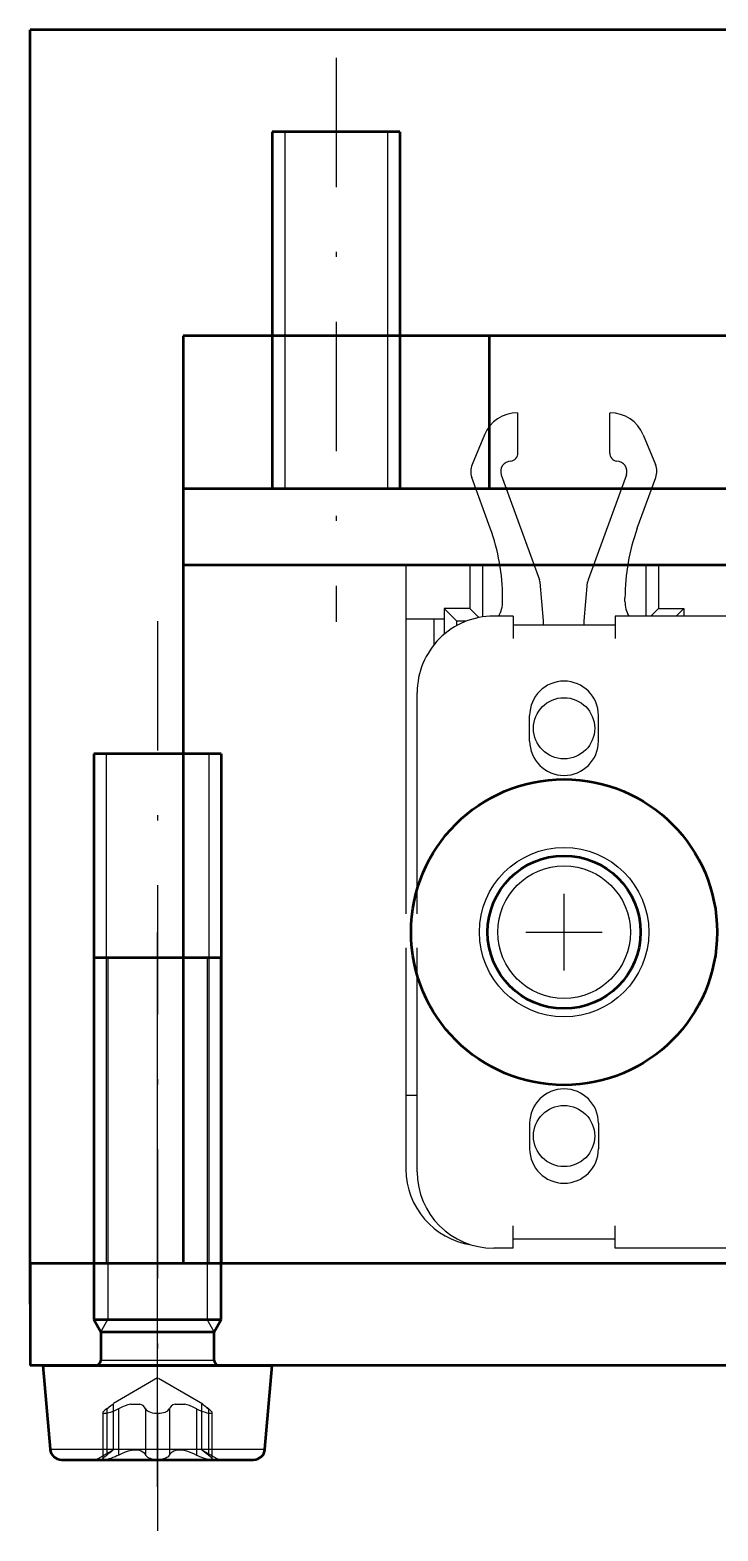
# Model space of a CAD drawing. Header units: millimetres. Extents: x 0 to 200, y 0 to 275.
# Drawn here: x 71.86 to 85.34, y 66.83 to 96.28 of the extents above; entities that cross this region are included whole.
import ezdxf

# ---------------------------------------------------------------- set-up
doc = ezdxf.new("R2010")
doc.units = ezdxf.units.MM
for name, pattern in [('AM_ISO08W050', [18, 12, -1.5, 3, -1.5]), ('CENTERLINE', [30, 12, -1.5, 3, -1.5, 12]), ('Dashed', [2, 1, -1]), ('STRICHPUNKT', [25.4, 12.7, -6.35, 0, -6.35])]:
    doc.linetypes.add(name, pattern=pattern)
for name, color, linetype, lineweight in [('0.25', 7, 'Continuous', 25), ('0.5 Vollinie', 7, 'Continuous', 50), ('2d ConnectionPoints', 7, 'Continuous', 50), ('AM_0', 7, 'Continuous', 50), ('AM_4', 3, 'Continuous', 25), ('AM_5', 3, 'Continuous', 25), ('AM_7', 4, 'AM_ISO08W050', 25), ('AM_9', 6, 'Dashed', 25), ('Mittellinie', 6, 'STRICHPUNKT', 25)]:
    doc.layers.add(name, color=color, linetype=linetype, lineweight=lineweight)
doc.layers.add('104', color=7, linetype='Continuous')
doc.layers.add('2', color=7, linetype='Continuous')

# ---------------------------------------------------------------- blocks, each defined once
blk = doc.blocks.new('Harting D-Sub 9pol male Vorderansicht')
at = {"layer": '2', "color": 40, "linetype": 'Continuous'}
for p, q in [((20.7, 6.2), (24.000001, 6.2)), ((24.000001, 6.2), (24.000001, 6.02637)), ((26.000001, 6.2), (26.380001, 6.2)), ((26.000001, 6.2), (26.000001, 6.02637)), ((24.000001, 6.02637), (24.000001, 5.76084)), ((24.000001, 6.02637), (26.000001, 6.02637)), ((26.000001, 6.02637), (26.000001, 5.76084)), ((27.880001, 4.7), (27.880001, 0.30761)), ((24.325001, 3.75), (24.325001, 4.25)), ((25.675001, 3.75), (25.675001, 4.25)), ((27.880001, -0.35696), (27.880001, -4.7)), ((24.325001, -3.75), (24.325001, -4.25)), ((25.675001, -3.75), (25.675001, -4.25)), ((24.000001, -6.02638), (24.000001, -5.76084)), ((26.000001, -6.02638), (26.000001, -5.76084)), ((24.000001, -6.02638), (26.000001, -6.02638)), ((24.000001, -6.2), (24.000001, -6.02638)), ((26.000001, -6.2), (26.000001, -6.02638)), ((20.7, -6.2), (24.000001, -6.2)), ((26.000001, -6.2), (26.380001, -6.2))]:
    blk.add_line(p, q, dxfattribs=at)
at = {"layer": '2', "color": 150, "linetype": 'Continuous'}
for p, q in [((28.100001, 0.30761), (28.100001, 4.65)), ((28.100001, 3.2), (27.880001, 3.2)), ((28.100001, -7.2), (28.100001, -0.35696)), ((27.350948, -6.35136), (27.350948, -5.84336)), ((27.550001, -5.63867), (27.550001, -6.15)), ((26.600001, -7.2), (26.600001, -6.18378)), ((26.671078, -6.17149), (26.850001, -6.35041)), ((26.917456, -6.10041), (27.100001, -6.10041)), ((27.100001, -6.01591), (27.100001, -6.10041)), ((27.100001, -6.10041), (27.350948, -6.35136)), ((28.100001, -6.15), (27.350948, -6.15)), ((22.800409, -6.2), (22.649055, -6.35136)), ((22.649055, -6.35136), (22.649055, -6.2)), ((22.699999, -6.35041), (22.649055, -6.35136)), ((23.150001, -6.35041), (22.699999, -6.35041)), ((23.300411, -6.2), (23.150001, -6.35041)), ((23.150001, -7.2), (23.150001, -6.35041)), ((23.400001, -7.2), (23.400001, -6.2)), ((26.850001, -6.35041), (27.350948, -6.35042)), ((26.850001, -7.2), (26.850001, -6.35041)), ((21.1, -7.2), (23.753342, -7.2)), ((24.424001, -7.2), (25.587105, -7.2)), ((26.257763, -7.2), (28.100001, -7.2))]:
    blk.add_line(p, q, dxfattribs=at)
at = {"layer": '2', "color": 110, "linetype": 'CENTERLINE'}
for p, q in [((25.000001, 0.75), (25.000001, -0.75)), ((25.750001, 0), (24.250001, 0))]:
    blk.add_line(p, q, dxfattribs=at)
at = {"layer": '2', "color": 4, "linetype": 'Continuous'}
for p, q in [((24.605553, -6.10517), (24.539201, -6.86357)), ((24.605553, -6.02638), (24.605553, -6.10517)), ((25.405553, -6.02638), (25.405553, -6.10517)), ((25.405553, -6.10517), (25.471904, -6.86357)), ((23.805553, -6.49003), (23.805553, -6.55583)), ((26.205553, -6.49003), (26.205553, -6.55583)), ((23.779184, -8.97162), (24.527901, -6.91454)), ((26.231922, -8.97162), (25.483205, -6.91454)), ((23.564323, -7.92391), (23.20166, -8.92032)), ((26.446782, -7.92391), (26.809445, -8.92032)), ((23.44907, -9.757906), (23.207195, -9.17397)), ((24.105553, -9.40003), (24.105553, -10.190028)), ((25.905553, -9.40003), (25.905553, -10.190028)), ((26.562035, -9.757906), (26.803911, -9.17397))]:
    blk.add_line(p, q, dxfattribs=at)
for centre in [(25.000001, 4), (25.000001, -4)]:
    blk.add_circle(centre, 0.6, dxfattribs=at)
at = {"layer": '2', "color": 40, "linetype": 'Continuous'}
blk.add_circle((25.000001, 0), 1.660935, dxfattribs=at)
at = {"layer": '2', "color": 110, "linetype": 'Continuous'}
blk.add_circle((25.000001, 0), 1.3, dxfattribs=at)
at = {"layer": '2', "color": 40, "linetype": 'Continuous'}
for centre, radius, start, end in [((26.380001, 4.7), 1.5, 0, 90), ((25.000001, 4.25), 0.675, 0, 180), ((25.000001, 3.75), 0.675, 180, 0), ((25.000001, -3.75), 0.675, 0, 180), ((25.000001, -4.25), 0.675, 180, 0), ((26.380001, -4.7), 1.5, 270, 0)]:
    blk.add_arc(centre, radius, start, end, dxfattribs=at)
at = {"layer": '2', "color": 150, "linetype": 'Continuous'}
blk.add_arc((26.600001, 4.65), 1.5, 0, 81.508646, dxfattribs=at)
at = {"layer": '2', "color": 110, "linetype": 'Continuous'}
blk.add_arc((25.000001, 0), 1.5, 180, 90, dxfattribs=at)
at = {"layer": '2', "color": 4, "linetype": 'Continuous'}
for centre, radius, start, end in [((23.205553, -6.49003), 0.6, 0, 28.90595), ((26.805553, -6.49003), 0.6, 151.09405, 180), ((19.805553, -6.55583), 4, 340, 0), ((30.205553, -6.55583), 4, 180, 200), ((24.339962, -6.84614), 0.2, 340, 355), ((25.671143, -6.84614), 0.2, 185, 200), ((23.530553, -9.04003), 0.35, 160, 202.5), ((23.967122, -9.04003), 0.2, 160, 270), ((26.043983, -9.04003), 0.2, 270, 20), ((26.480553, -9.04003), 0.35, 337.5, 20), ((23.945553, -9.40003), 0.16, 0, 82.322254), ((26.065553, -9.40003), 0.16, 97.677746, 180), ((24.095786, -9.49003), 0.7, 202.5, 270), ((25.915319, -9.49003), 0.7, 270, 337.5)]:
    blk.add_arc(centre, radius, start, end, dxfattribs=at)
blk = doc.blocks.new('M2.5 x 8 Innengewinde')
at = {"layer": '0.25'}
for p, q in [((-10, 1.006), (0, 1.006)), ((-10, -1.007), (0, -1.007))]:
    blk.add_line(p, q, dxfattribs=at)
at = {"layer": '0.5 Vollinie'}
for p, q in [((-10, 1.25), (0, 1.25)), ((-10, 1.25), (-10, -1.25)), ((0, 1.25), (0, -1.25)), ((-10, -1.25), (0, -1.25))]:
    blk.add_line(p, q, dxfattribs=at)
at = {"layer": 'Mittellinie', "ltscale": 0.2}
blk.add_line((-12.603, 0), (5.248, 0), dxfattribs=at)
blk = doc.blocks.new('M2.5 BOSSARD BN15857 top')
at = {"layer": '2d ConnectionPoints'}
for p in [(-1.85, 0), (0, 0), (8, 0)]:
    blk.add_point(p, dxfattribs=at)
at = {"layer": 'AM_0'}
for p, q in [((0, 2.25), (-1.645, 2.106)), ((0, 2.25), (0, -2.25)), ((-1.85, 1.882), (-1.85, -1.882)), ((0.9, 1.25), (0.661, 1.112)), ((0.9, 1.25), (0.9, -1.25)), ((8, 1.25), (0.9, 1.25)), ((8, 1.25), (8, -1.25)), ((0.661, 1.112), (0.1, 1.112)), ((0.661, 1.112), (0.661, -1.112)), ((0.1, -1.112), (0.661, -1.112)), ((0.661, -1.112), (0.9, -1.25)), ((0.9, -1.25), (8, -1.25)), ((-1.645, -2.106), (0, -2.25))]:
    blk.add_line(p, q, dxfattribs=at)
for centre, radius, start, end in [((-1.625, 1.882), 0.225, 95, 180), ((0.1, 1.212), 0.1, 180, 270), ((0.1, -1.212), 0.1, 90, 180), ((-1.625, -1.882), 0.225, 180, 265)]:
    blk.add_arc(centre, radius, start, end, dxfattribs=at)
at = {"layer": 'AM_4'}
for p, q in [((-1.645, 2.106), (-1.645, -2.106)), ((0.1, 1.112), (0.1, -1.112))]:
    blk.add_line(p, q, dxfattribs=at)
at = {"layer": 'AM_5'}
for p, q in [((0.661, 1.112), (0.9, 0.974)), ((8, 0.974), (0.9, 0.974)), ((0.661, -1.112), (0.9, -0.974)), ((8, -0.974), (0.9, -0.974))]:
    blk.add_line(p, q, dxfattribs=at)
at = {"layer": 'AM_7'}
blk.add_line((-2.385, 0), (8.492, 0), dxfattribs=at)
at = {"layer": 'AM_9'}
for p, q in [((-1.656, 0.864), (-1.85, 1.2)), ((-0.925, 1.071), (-1.835, 1.071)), ((-0.849, 0.996), (-1.759, 0.996)), ((-0.758, 0.885), (-0.758, 0.864)), ((-0.247, 0), (-0.758, 0.885)), ((-0.849, 0.763), (-1.759, 0.763)), ((-1.656, 0.864), (-0.758, 0.864)), ((-0.758, 0.532), (-0.758, 0.346)), ((-0.849, 0.234), (-1.759, 0.234)), ((-0.758, -0.885), (-0.247, 0)), ((-0.849, -0.234), (-1.759, -0.234)), ((-0.758, -0.346), (-0.758, -0.532)), ((-1.85, -1.2), (-1.656, -0.864)), ((-0.849, -0.763), (-1.759, -0.763)), ((-0.758, -0.864), (-1.656, -0.864)), ((-0.758, -0.864), (-0.758, -0.885)), ((-1.835, -1.071), (-0.925, -1.071)), ((-0.849, -0.996), (-1.759, -0.996)), ((-0.849, -0.996), (-0.819, -0.955))]:
    blk.add_line(p, q, dxfattribs=at)
for points in [[(-1.85, 1.039), (-1.85, 1.04), (-1.849, 1.055), (-1.845, 1.066), (-1.838, 1.071), (-1.835, 1.071)], [(-1.759, 0.763), (-1.775, 0.795), (-1.791, 0.829), (-1.809, 0.874), (-1.825, 0.918), (-1.836, 0.956), (-1.844, 0.99), (-1.849, 1.017), (-1.85, 1.039)], [(-1.835, 1.071), (-1.829, 1.07), (-1.818, 1.064), (-1.805, 1.053), (-1.789, 1.035), (-1.771, 1.012), (-1.759, 0.996)], [(-1.656, 0.864), (-1.658, 0.866), (-1.664, 0.874), (-1.677, 0.889), (-1.694, 0.91), (-1.716, 0.938), (-1.736, 0.965), (-1.759, 0.996)], [(-0.925, 1.071), (-0.929, 1.071), (-0.936, 1.063), (-0.939, 1.05), (-0.94, 1.032), (-0.937, 1.009), (-0.933, 0.983), (-0.925, 0.953), (-0.916, 0.92), (-0.904, 0.885), (-0.889, 0.848), (-0.872, 0.809), (-0.853, 0.771), (-0.849, 0.763)], [(-0.849, 0.996), (-0.869, 1.024), (-0.889, 1.046), (-0.905, 1.062), (-0.919, 1.07), (-0.925, 1.071)], [(-0.849, 0.996), (-0.816, 0.952), (-0.787, 0.914), (-0.771, 0.894), (-0.758, 0.878)], [(-1.759, 0.763), (-1.726, 0.697), (-1.697, 0.629), (-1.678, 0.57), (-1.664, 0.512), (-1.657, 0.455), (-1.658, 0.401), (-1.665, 0.359), (-1.677, 0.322), (-1.694, 0.289), (-1.716, 0.263), (-1.736, 0.246), (-1.759, 0.234)], [(-0.758, 0.532), (-0.772, 0.583), (-0.79, 0.636), (-0.817, 0.7), (-0.849, 0.763)], [(-0.849, 0.234), (-0.816, 0.254), (-0.787, 0.285), (-0.771, 0.313), (-0.758, 0.346)], [(-1.85, 0), (-1.85, 0.001), (-1.849, 0.038), (-1.845, 0.074), (-1.838, 0.107), (-1.829, 0.139), (-1.818, 0.167), (-1.805, 0.191), (-1.788, 0.212), (-1.77, 0.227), (-1.759, 0.234)], [(-1.759, -0.234), (-1.775, -0.224), (-1.791, -0.209), (-1.809, -0.184), (-1.825, -0.15), (-1.836, -0.116), (-1.844, -0.076), (-1.849, -0.039), (-1.85, 0)], [(-0.849, 0.234), (-0.869, 0.221), (-0.889, 0.2), (-0.905, 0.173), (-0.919, 0.138), (-0.929, 0.103), (-0.936, 0.062), (-0.939, 0.025), (-0.94, -0.014), (-0.938, -0.05), (-0.933, -0.086), (-0.925, -0.118), (-0.916, -0.149), (-0.904, -0.176), (-0.889, -0.199), (-0.872, -0.218), (-0.853, -0.231), (-0.849, -0.234)], [(-1.759, -0.234), (-1.726, -0.254), (-1.697, -0.285), (-1.678, -0.32), (-1.664, -0.362), (-1.657, -0.411), (-1.658, -0.465), (-1.665, -0.515), (-1.677, -0.567), (-1.694, -0.621), (-1.716, -0.675), (-1.736, -0.719), (-1.759, -0.763)], [(-0.758, -0.346), (-0.776, -0.303), (-0.801, -0.268), (-0.824, -0.248), (-0.849, -0.234)], [(-0.849, -0.763), (-0.816, -0.698), (-0.787, -0.629), (-0.771, -0.581), (-0.758, -0.532)], [(-1.85, -1.039), (-1.849, -1.02), (-1.845, -0.997), (-1.84, -0.969), (-1.831, -0.938), (-1.82, -0.904), (-1.807, -0.868), (-1.792, -0.83), (-1.774, -0.792), (-1.759, -0.763)], [(-1.759, -0.996), (-1.726, -0.952), (-1.697, -0.914), (-1.678, -0.89), (-1.664, -0.873), (-1.657, -0.865), (-1.656, -0.864)], [(-0.849, -0.763), (-0.87, -0.804), (-0.889, -0.846), (-0.905, -0.89), (-0.919, -0.932), (-0.929, -0.968), (-0.936, -1.001), (-0.939, -1.026), (-0.94, -1.046), (-0.937, -1.06), (-0.933, -1.068), (-0.925, -1.071), (-0.925, -1.071)], [(-0.758, -0.878), (-0.776, -0.9), (-0.801, -0.932), (-0.824, -0.962), (-0.849, -0.996)], [(-1.835, -1.071), (-1.843, -1.068), (-1.848, -1.058), (-1.85, -1.042), (-1.85, -1.039)], [(-1.759, -0.996), (-1.773, -1.016), (-1.787, -1.034), (-1.806, -1.054), (-1.823, -1.067), (-1.834, -1.071), (-1.835, -1.071)], [(-0.925, -1.071), (-0.916, -1.069), (-0.904, -1.061), (-0.889, -1.047), (-0.872, -1.027), (-0.853, -1.003), (-0.849, -0.996)]]:
    blk.add_lwpolyline(points, dxfattribs=at)

msp = doc.modelspace()

# ---------------------------------------------------------------- linework, layer by layer
at = {"layer": '0.25'}
for p, q in [((76.849, 94.28), (76.849, 87.28)), ((78.862, 94.28), (78.862, 87.28))]:
    msp.add_line(p, q, dxfattribs=at)
at = {"layer": '0.5 Vollinie'}
for p, q in [((117.855, 96.28), (71.855, 96.28)), ((71.855, 71.28), (71.855, 96.28)), ((76.605, 94.28), (76.605, 87.28)), ((79.105, 94.28), (76.605, 94.28)), ((79.105, 94.28), (79.105, 87.28)), ((74.855, 90.28), (74.855, 72.08)), ((114.855, 90.28), (74.855, 90.28)), ((80.855, 90.28), (80.855, 87.28)), ((114.855, 87.28), (74.855, 87.28)), ((74.855, 87.28), (74.855, 85.78)), ((114.855, 85.78), (74.855, 85.78)), ((117.855, 72.08), (71.855, 72.08)), ((71.855, 72.08), (71.855, 70.08)), ((117.855, 70.08), (71.855, 70.08))]:
    msp.add_line(p, q, dxfattribs=at)
for radius in [3, 1.5]:
    msp.add_circle((82.325, 78.58), radius, dxfattribs=at)
at = {"layer": 'Mittellinie', "ltscale": 0.2}
msp.add_line((77.855, 95.737), (77.855, 84.666), dxfattribs=at)

# ---------------------------------------------------------------- block references
at = {"layer": '0.5 Vollinie'}
for name, p, rotation in [('M2.5 x 8 Innengewinde', (74.355, 72.08), 270), ('M2.5 BOSSARD BN15857 top', (74.355, 70.08), 90)]:
    msp.add_blockref(name, p, dxfattribs=dict(at, rotation=rotation))
at = {"layer": '104', "color": 40, "linetype": 'Continuous', "rotation": 180}
msp.add_blockref('Harting D-Sub 9pol male Vorderansicht', (107.325, 78.58), dxfattribs=at)

doc.saveas('drawing.dxf')
